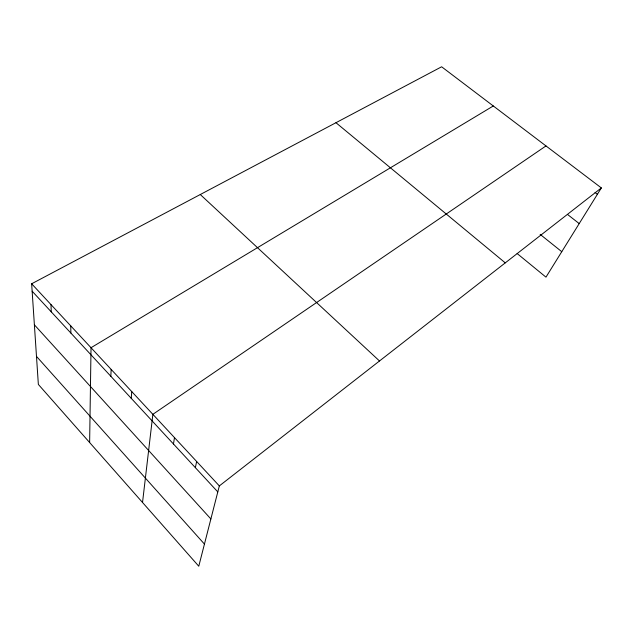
<?xml version="1.0" encoding="UTF-8"?>
<svg xmlns="http://www.w3.org/2000/svg" width="633" height="633" viewBox="0 0 633 633"><rect width="100%" height="100%" fill="white"/><g stroke="black" fill="none" stroke-linecap="round" stroke-linejoin="round"><path stroke-width="0.95" d="M89.633 442.53L91.025 347.715L493.297 105.972M110.838 376.271L111.155 369.403M131.229 398.315L131.767 391.598M142.528 502.467L152.869 414.322L545.978 145.93M173.474 443.986L174.486 437.609M195.368 467.66L196.634 461.465M601.35 187.922L219.334 485.915L198.778 566.219L38.352 384.421L31.65 283.774L441.628 66.782L601.35 187.922L545.97 277.143L517.145 253.54M595.067 192.527L597.394 194.299M567.603 214.516L579.211 223.591M540.147 234.368L561.764 251.689M335.965 122.715L505.269 262.869M200.273 194.529L379.499 360.976M31.65 283.774L219.334 485.915M32.141 291.188L217.799 491.912M34.38 324.808L210.876 518.957M36.485 356.379L204.443 544.087M50.98 304.592L51.281 311.879M70.761 325.9L70.872 333.061"/></g></svg>
